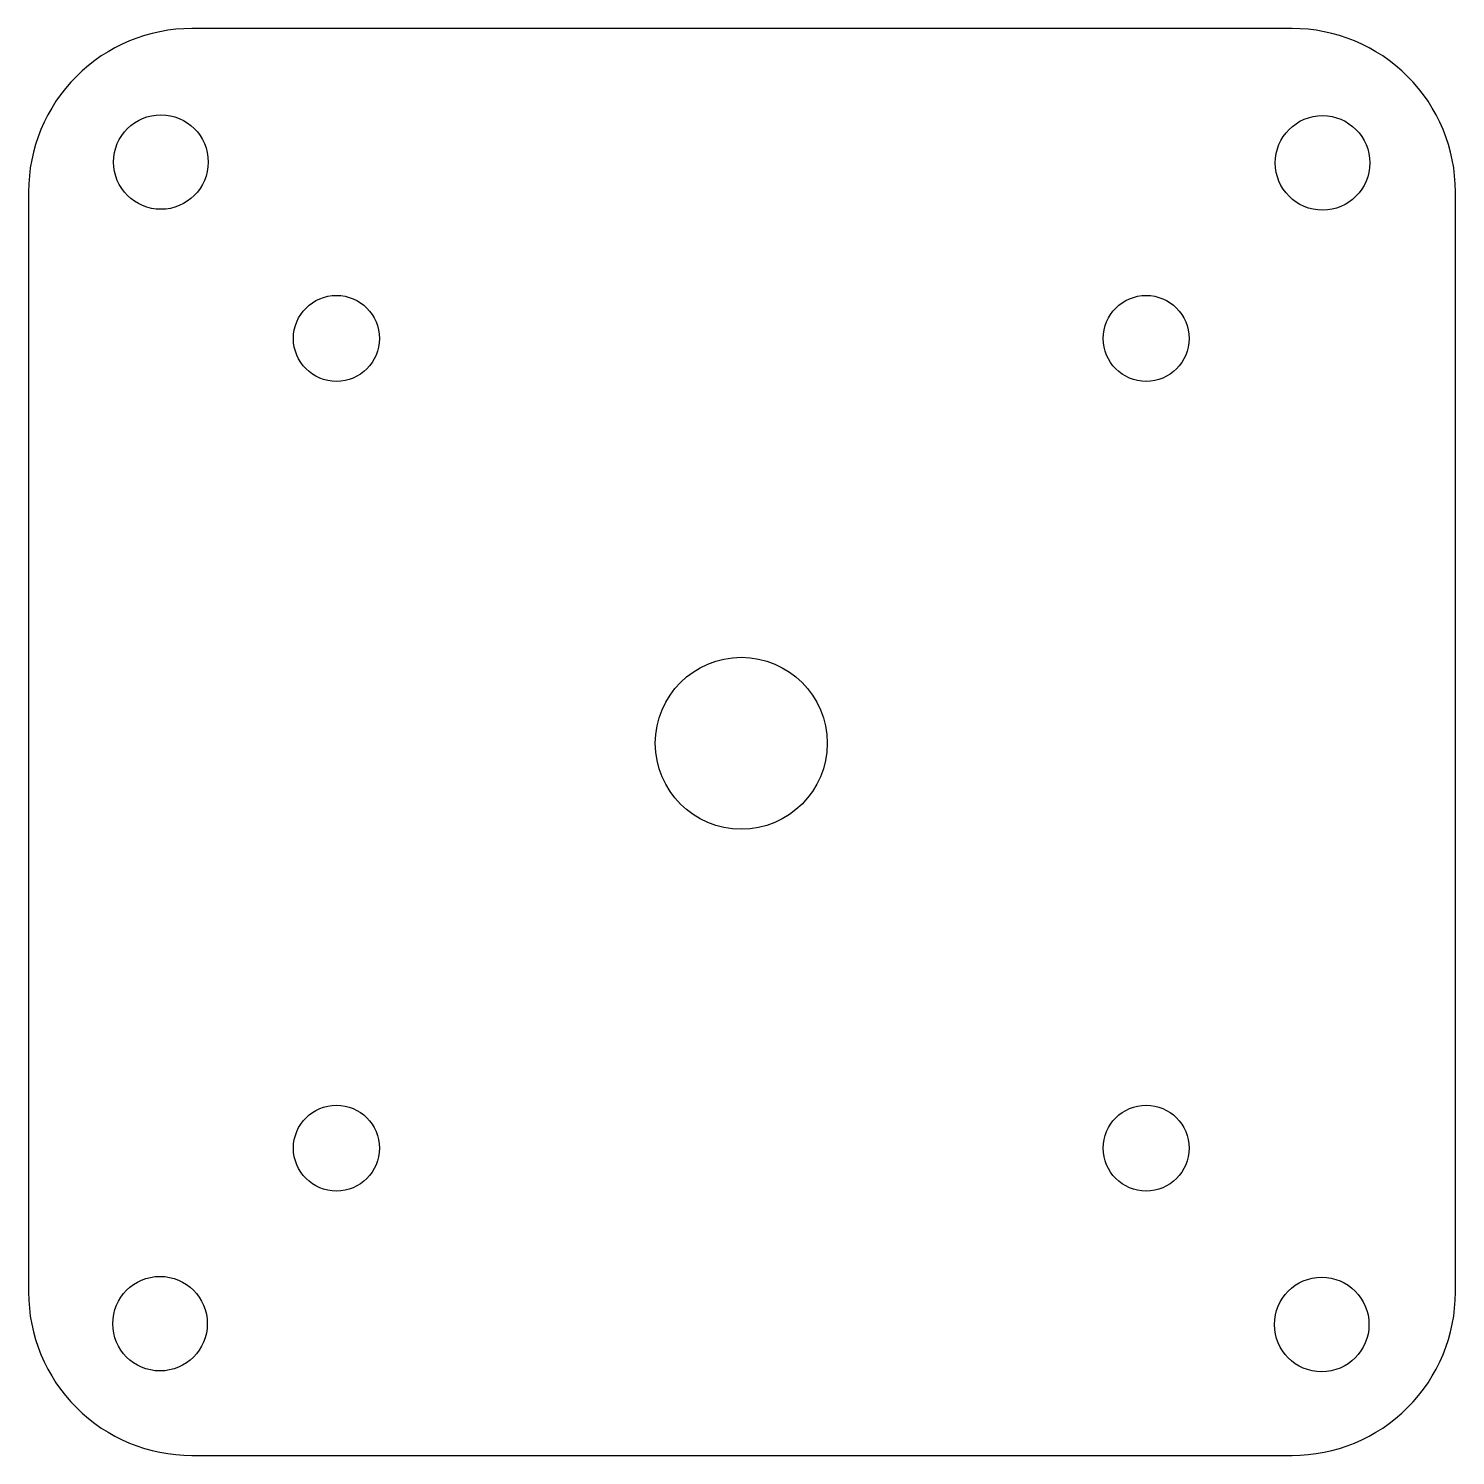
# Model space of a CAD drawing. Header units: millimetres. Extents: x -41.5 to 41.5, y 370.1 to 453.1.
import ezdxf

# ---------------------------------------------------------------- set-up
doc = ezdxf.new("R2010")
doc.units = ezdxf.units.MM
doc.layers.get('0').update_dxf_attribs({"linetype": 'CONTINUOUS'})

msp = doc.modelspace()

# ---------------------------------------------------------------- linework, layer by layer
msp.add_lwpolyline([(-31.982, 453.07, 0.414214), (-41.482, 443.57), (-41.482, 379.57, 0.414214), (-31.982, 370.07), (32.018, 370.07, 0.414214), (41.518, 379.57), (41.518, 443.57, 0.414214), (32.018, 453.07)], format="xyb", close=True)
for centre, radius in [((-33.784, 445.304), 2.75), ((33.786, 445.256), 2.75), ((-23.573, 435.045), 2.5), ((23.527, 435.045), 2.5), ((-0.023, 411.495), 5), ((-23.573, 387.945), 2.5), ((23.527, 387.945), 2.5), ((-33.832, 377.735), 2.75), ((33.738, 377.687), 2.75)]:
    msp.add_circle(centre, radius)

doc.saveas('drawing.dxf')
